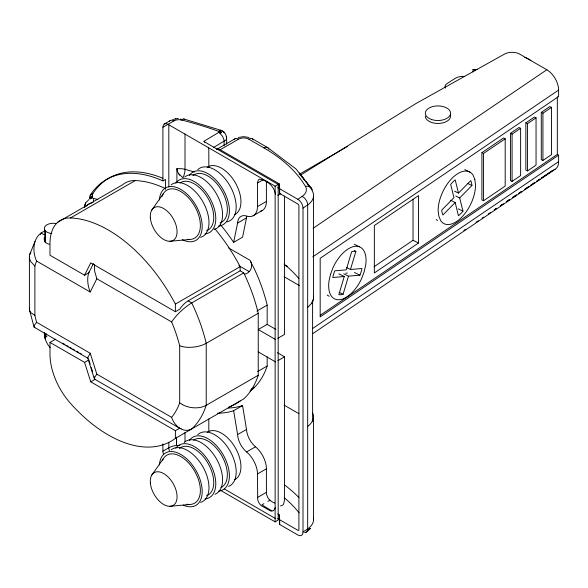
<?xml version="1.0" encoding="UTF-8"?>
<svg xmlns="http://www.w3.org/2000/svg" width="588" height="588" viewBox="0 0 588 588"><rect width="100%" height="100%" fill="white"/><g stroke="black" fill="none" stroke-linecap="round" stroke-linejoin="round"><path stroke-width="0.88" d="M226.63 144.207L226.63 137.879M176.481 437.244L176.459 445.469L176.532 437.288M94.403 264.534L94.69 271.347L96.836 278.756L171.615 321.93A107.472 62.049 60 0 1 179.693 345.759L179.693 402.839A107.472 62.049 60 0 1 171.615 417.34C174.099 425.359 183.066 433.775 191.717 428.946A126.229 72.875 60 0 0 206.219 405.294L258.242 375.254L258.242 313.272A126.229 72.875 60 0 0 243.741 272.876L240.161 270.803L188.138 300.843A18.757 10.827 -60 0 0 179.663 309.266L175.386 311.736L90.728 262.865L84.576 275.206L49.987 255.243L49.987 243.439A50.495 29.15 60 0 1 70.45 217.972L135.225 180.575A125.509 72.464 60 0 1 165.235 188.491M220.375 224.609A131.278 75.793 60 0 1 233.634 242.337L237.603 223.043A16.31 9.415 60 0 1 246.57 216.039A19.757 11.407 60 0 0 257.471 206.594L257.471 183.059L258.426 179.818L259.617 179.127C267.15 180.31 274.295 186.381 275.427 194.187M84.378 207.586L85.598 202.956L88.839 199.648M169.381 121.503A7.21 4.167 60 0 1 173.923 120.907A7.21 4.167 0 0 1 180.354 119.761L182.015 120.062A353.439 204.058 0 0 1 211.57 128.838L219.258 131.609A1.441 0.831 0 0 1 219.42 131.991L203.72 141.399L278.183 184.389L278.183 520.093L275.125 521.857L220.375 490.252M246.71 216.296A16.31 9.415 60 0 0 246.526 217.883L242.565 237.184L233.634 242.337M44.365 237.449C43.262 240.705 46.136 243.954 49.348 244.24M181.155 428.615A18.757 10.827 -60 0 1 179.663 428.233L94.425 379.047L87.685 357.805L90.221 353.263L36.61 322.312A107.472 62.049 60 0 1 34.89 315.352L34.89 266.048A107.472 62.049 60 0 1 36.61 261.065C31.877 251.105 32.781 235.979 44.343 231.26M267.165 356.85L267.165 366.023A121.9 70.384 60 0 1 254.472 387.323L250.098 391.094M88.729 272.744C86.781 279.065 87.818 285.959 90.221 292.016L96.836 278.756M338.761 273.832L344.252 276.529L338.857 294.639A23.439 12.407 -63.8 0 0 343.083 294.279L348.486 276.169L359.952 275.184A23.439 12.407 -63.8 0 0 361.943 268.51L350.47 269.488L346.553 267.562M350.47 269.488L355.872 251.377L354.299 250.606M87.685 357.805L88.119 358.386L34.111 327.193L34.288 325.377L36.61 322.312M29.753 254.531L34.942 241.528M180.354 119.761L180.692 118.901L181.2 119.886L182.486 119.54A7.21 2.448 -75.2 0 1 184.441 119.423M85.598 202.956L84.643 205.3M275.338 507.495L274.03 509.972L272.854 510.921L270.95 511.148L261.168 505.643A6.916 3.991 60 0 1 257.706 499.646L257.471 473.979A19.757 11.407 60 0 0 246.57 451.944A16.31 9.415 60 0 1 237.603 434.583L233.634 410.703L242.565 405.551L246.526 429.431A16.31 9.415 60 0 0 255.501 446.792A19.757 11.407 60 0 1 266.401 468.82L266.401 492.354C266.342 497.433 270.171 501.498 274.787 503.115M84.576 275.206L88.854 272.736L93.47 263.483M312.169 302.019A21.491 12.407 0 0 1 311.486 303.474L307.678 307.406M171.615 321.93C176.914 314.315 183.838 307.796 191.717 302.908L243.741 272.876M151.741 210.085L163.288 193.761M151.741 475.111L163.288 458.787M90.221 353.263L96.836 374.166L94.69 377.246L94.425 379.047M311.486 303.474L312.551 302.166A25.247 14.575 0 0 0 313.389 296.242M182.015 120.062L182.486 119.54M454.553 191.144L458.478 193.077L470.723 180.634A23.439 12.407 -63.8 0 1 471.929 185.507L459.691 197.943L462.969 211.143A23.439 12.407 -63.8 0 1 458.456 215.73L455.171 202.529L450.467 200.214M455.171 202.529L442.926 214.965A23.439 12.407 -63.8 0 1 441.72 210.1L453.965 197.664L450.68 184.463A23.439 12.407 -63.8 0 1 455.2 179.877L458.478 193.077M225.689 140.15L213.4 147.588M306.627 531.802L310.295 528.414L306.061 532.228M309.259 529.354L310.295 528.414M250.775 390.564L254.472 387.323L251.642 389.153M244.387 274.28C250.995 272.979 253.501 265.688 250.098 260.344L228.622 247.945M92.889 193.555L90.339 195.025A7.21 4.167 60 0 0 89.714 197.487L89.832 198.847L92.323 196.973L92.265 196.017A7.21 4.167 60 0 1 92.889 193.555A133.439 77.043 60 0 1 162.898 178.318M250.929 389.616L254.472 387.323M234.98 138.79L216.619 149.396A7.21 4.167 60 0 1 220.228 149.749L279.204 183.801L279.675 188.785L297.881 199.303L302.151 196.363A18.03 10.408 0 0 0 305.407 186.308A173.115 99.945 0 0 0 263.983 147.926L248.79 139.15A7.21 4.167 0 0 0 238.588 139.15A7.21 4.167 60 0 0 234.039 139.746M277.727 513.941L279.204 514.794L279.675 524.489L297.881 534.999A7.225 4.175 60 0 0 303.011 532.074L303.004 208.145L307.678 204.925A25.247 14.575 0 0 0 312.228 190.85A7.21 5.571 -30.6 0 0 305.407 186.308M303.004 532.067L307.678 528.847A25.247 14.575 0 0 0 313.389 517.683M313.117 228.291L546.825 69.759A16.618 9.599 60 0 1 558.615 90.096L558.6 96.572L320.173 258.308L320.173 316.91L558.6 155.173L557.321 154.431L557.321 96.748M312.757 256.86L558.6 90.089M481.91 152.645L503.548 137.967L505.195 138.775L505.195 186.058L483.556 200.743L481.91 199.935L481.91 152.645L483.556 153.453L505.195 138.775M510.428 133.3L518.976 127.5L520.623 128.309L520.623 175.599L512.075 181.398L510.428 180.589L510.428 133.3L512.075 134.108L520.623 128.309M525.856 122.833L534.404 117.034L536.05 117.843L536.05 165.132L527.502 170.932L525.856 170.123L525.856 122.833L527.502 123.642L536.05 117.843M541.283 112.367L549.831 106.568L551.478 107.376L551.478 154.666L542.93 160.465L541.283 159.657L541.283 112.367L542.93 113.183L551.478 107.376M374.093 266.702L413.033 240.294L413.033 199.266M418.524 242.991L374.343 272.957L374.343 225.549L418.524 195.584L418.524 242.991L413.033 240.294M320.32 315.205L557.321 154.431M312.757 328.413L558.6 161.649L558.6 155.173M312.867 333.594L555.153 169.241M494.28 209.879L496.559 208.336L494.31 209.909M500.366 205.771L501.895 204.742M506.459 201.662L509.502 199.611L506.488 201.684M516.36 194.988L512.552 197.553L516.382 195.01M524.731 189.343L529.303 186.264L524.753 189.358M536.918 181.126L539.96 179.075L536.925 181.133M463.873 230.459L465.395 229.438M476.052 222.242L478.331 220.698M482.138 218.133L483.659 217.104M488.224 214.017L490.51 212.481M500.403 205.8L503.446 203.742M300.799 174.945L415.988 103.51L504.533 54.059A10.819 6.247 0 0 1 519.696 54.125L546.825 69.759M164.405 123.965L170.314 120.547M90.339 195.025A133.439 77.043 60 0 1 162.913 180.906L162.913 127.265L173.923 120.907M92.265 196.017L89.714 197.487L92.323 196.973L92.514 197.98L89.832 198.847M57.881 222.139L122.657 184.742A50.495 29.15 60 0 1 135.225 180.575M162.913 180.906L165.463 179.436L165.463 189.38M220.228 149.749L238.588 139.15M257.471 183.059L263.424 179.627M162.913 127.265A7.21 4.167 60 0 1 168.014 124.318L275.125 186.161L278.183 184.389M299.255 174.291L347.626 146.361M257.471 206.594L266.401 201.441L266.401 181.53M277.867 195.334L280.836 193.614M237.603 223.043L246.526 217.883M253.141 215.774L262.064 210.614M258.242 375.254A126.229 72.875 60 0 1 243.741 398.907L175.386 438.361A125.509 72.464 60 0 1 70.45 403.309A50.495 29.15 60 0 1 49.987 354.211L49.987 342.407L55.676 339.129M175.386 311.736L175.386 304.084L240.161 266.68A125.509 72.464 60 0 0 214.782 228.688M49.987 342.407L84.576 362.377L88.141 360.319M84.576 362.377L90.728 381.832L95.006 379.363L94.205 376.82M256.868 311.074L267.165 305.128A121.9 70.384 60 0 0 254.472 269.172L250.767 261.822M258.242 313.272L206.219 343.304A18.596 8.967 -7.1 0 1 196.576 346.685L192.901 347.177A19.088 9.004 -7.1 0 1 182.501 346.626M275.86 329.405L267.165 324.385L258.242 329.537L275.632 339.577M277.867 338.291L284.555 334.425L284.555 196.047M257.662 371.506L267.165 366.023M277.867 360.672L284.555 356.806L284.555 499.763L283.703 503.857L282.637 505.232L280.505 505.959M90.728 381.832L175.386 430.703L179.663 428.233M163.471 454.179A7.21 4.167 60 0 1 162.913 451.187L168.822 447.777A14.428 8.328 0 0 1 179.943 445.351M237.603 434.583L246.526 429.431M246.57 451.944L255.501 446.792M257.471 473.979L266.401 468.82M257.471 497.507L266.401 492.354M263.909 503.681L261.932 504.82L270.024 509.847A7.813 4.513 60 0 0 271.84 510.538M267.863 501.395L269.841 500.256M218.942 131.374L219.794 131.014A7.21 4.167 -60 0 1 223.536 131.991M172.666 119.489L178.399 118.408M175.386 118.783L175.827 118.673M238.28 137.474L243.689 136.637L249.099 137.474M219.258 131.609L220.838 131.234L218.78 131.3L219.309 130.793A7.21 3.058 -70.7 0 1 221.749 130.823M169.763 241.293L189.667 239.456M169.763 506.319L189.667 504.482M345.634 273.244L347.398 273.089M344.252 276.529L332.786 277.514A23.439 12.407 -63.8 0 1 334.77 270.833L346.244 269.848L351.639 251.737A23.439 12.407 -63.8 0 1 355.872 251.377M218.993 132.579L220.838 133.145L219.14 132.476M219.42 131.991L221.286 132.19L219.398 132.124L221.169 132.682L219.346 132.249M284.342 265.409L287.37 266.224M179.693 345.759L182.523 346.604M183.772 118.96L220.919 130.308M34.111 327.193L34.942 327.45M194.481 172.056L185.007 169.3A14.443 8.313 -0.9 0 0 176.914 168.756M97.799 199.538L93.264 198.303A24.108 0.419 89.3 0 1 93.33 198.546M464.763 169.579L470.047 172.174M468.011 183.574L471.929 185.507M455.766 196.017L459.691 197.943M458.258 208.828L462.969 211.143M354.145 244.233L359.43 246.828M354.461 272.487L359.952 275.184M343.774 273.854L348.486 276.169M339.166 292.346L343.083 294.279M472.987 71.92L472.987 69.465L475.383 70.707M34.89 315.352L30.833 312.669L29.767 311.008A18.698 9.246 -6.6 0 1 29.584 307.98M252.392 138.79L267.591 147.566L295.911 168.881L311.486 188.322M277.632 187.609L279.204 188.513L279.675 193.496L297.881 204.014A1.448 0.838 60 0 1 298.91 205.778L298.91 529.7A1.448 0.838 60 0 1 297.881 530.288L279.675 519.777L279.204 514.794M284.122 276.75L299.351 285.548M238.809 265.607L249.114 271.553M188.138 300.843L191.717 302.908A126.229 72.875 60 0 1 206.219 343.304L206.219 405.294M277.44 352.697L284.555 356.806M258.242 351.918L275.632 361.958M44.107 234.766L41.189 233.083A126.229 72.875 60 0 0 40.41 234.48M36.61 261.065L90.221 292.016M284.122 405.147L298.858 413.651M62.681 343.171L65.011 344.517M66.569 345.413L68.127 346.317M69.685 347.214L71.236 348.111M72.794 349.015L74.353 349.911M76.69 351.256L78.241 352.153M79.799 353.057L81.357 353.954M96.836 374.166L171.615 417.34M277.632 518.594L279.204 519.505M224.315 488.944L275.809 518.719M179.693 402.839L182.523 404.676M46.966 336.939L45.805 336.115A8.96 5.174 0 0 1 44.35 333.095C44.585 338.431 46.452 343.737 50.2 347.618M176.907 182.434L176.907 168.719L177.451 171.402L178.899 174.041L182.919 177.782A7.21 2.514 -76.1 0 0 185.007 169.3L185.007 133.946M222.602 131.043L225.402 133.785L226.38 136.357M219.794 133.108L222.602 136.387L223.844 139.452A7.21 4.167 60 0 1 224.094 141.414L224.094 145.942M223.117 131.447L224.631 132.712L223.638 131.83M34.89 266.048L30.833 261.719L29.767 259.33A18.698 12.135 7.6 0 1 30.789 252.303M178.899 174.041L179.832 175.18M304.584 179.943L299.16 173.048L304.569 180.112M305.65 181.516L306.73 182.919M307.818 184.323L312.147 189.946M56.073 223.528A8.96 5.174 0 0 0 46.966 224.785A8.96 5.174 0 0 0 44.784 230.048L45.32 230.797A8.96 5.174 0 0 0 51.898 233.554M88.854 359.907L90.192 364.134M91.258 367.515L92.603 371.748M29.767 311.008L33.906 326.472M44.468 334.153L45.452 339.666L44.35 333.095M44.673 332.823L44.894 335.16M93.404 199.383L93.536 202.074M44.784 230.048L44.894 241.933M45.783 333.374L45.805 336.115L45.798 333.367M45.32 230.797L45.372 242.704M542.93 113.183L542.93 160.465M527.502 123.642L527.502 170.932M512.075 134.108L512.075 181.398M483.556 153.453L483.556 200.743M313.5 196.752L313.5 299.226M313.5 418.193L313.5 520.674M312.603 299.931L312.603 417.987A21.491 12.407 0 0 1 312.169 420.986M279.675 188.785L279.675 193.496M279.675 519.777L279.675 524.489M279.204 183.801L279.204 188.513M275.125 186.161L275.125 521.857M267.165 305.128L267.165 324.385M240.161 266.68L240.161 270.803M208.821 167.448L208.821 150.234A7.21 4.167 60 0 0 208.262 147.235M208.821 418.876L208.821 431.563M185.007 432.489L185.007 441.551M175.386 430.703L175.386 438.361M168.822 124.766L168.822 186.984M168.822 442.286L168.822 447.777A7.21 4.167 60 0 0 169.381 450.768M162.913 443.911L162.913 451.187M29.4 256.912L29.4 309.222M450.408 115.02A12.62 7.291 0 0 1 438.927 123.421A12.62 7.291 0 0 1 425.315 116.159M558.6 161.649A16.574 9.577 60 0 1 553.668 169.829M437.56 220.463A28.849 15.266 -63.8 0 1 436.252 219.515M329.251 296.22A28.849 15.266 -63.8 0 1 327.163 295.036M162.362 460.698A27.739 16.016 60 0 1 194.9 471.627A27.739 16.016 60 0 1 186.822 504.195M207.196 432.29A27.408 15.825 60 0 1 235.31 447.762A27.408 15.825 60 0 1 234.494 479.742M159.399 464.983A30.297 17.493 60 0 1 181.031 454.575A30.297 17.493 60 0 1 202.162 490.282A30.297 17.493 60 0 1 183.162 505.121M171.159 449.857A30.297 17.493 60 0 1 203.044 467.063A30.297 17.493 60 0 1 200.604 502.387M189.417 440.375A30.297 17.493 60 0 1 223.117 454.708A30.297 17.493 60 0 1 218.677 491.061M197.774 434.657A30.297 17.493 60 0 1 229.577 450.21A30.297 17.493 60 0 1 228.541 486.423M193.599 440.14A27.408 15.825 60 0 1 221.713 455.612A27.408 15.825 60 0 1 220.89 487.592M175.812 448.232A30.297 17.493 60 0 1 209.512 462.565A30.297 17.493 60 0 1 205.08 498.911M184.169 442.514A30.297 17.493 60 0 1 215.98 458.059A30.297 17.493 60 0 1 214.943 494.28M179.34 448.497A27.408 15.825 60 0 1 208.115 463.469A27.408 15.825 60 0 1 206.513 495.757M530.876 60.637A7.21 4.167 0 0 0 529.582 59.623L526.613 58.072A7.21 4.167 0 0 0 524.716 57.367M464.74 76.44A10.819 6.247 0 0 0 455.046 78.447L446.858 83.716A7.21 4.167 0 0 0 445.506 87.994M477.434 69.384A57.705 33.318 0 0 1 472.987 69.465M162.112 196.363A27.739 16.016 60 0 1 194.356 205.66A27.739 16.016 60 0 1 187.55 239.301M207.196 167.264A27.408 15.825 60 0 1 235.31 182.728A27.408 15.825 60 0 1 234.494 214.716M159.399 199.957A30.297 17.493 60 0 1 181.295 189.711A30.297 17.493 60 0 1 202.176 225.88A30.297 17.493 60 0 1 182.361 239.72M171.159 184.83A30.297 17.493 60 0 1 203.044 202.037A30.297 17.493 60 0 1 200.604 237.361M189.417 175.349A30.297 17.493 60 0 1 223.117 189.681A30.297 17.493 60 0 1 218.677 226.035M197.774 169.631A30.297 17.493 60 0 1 230.246 186.337A30.297 17.493 60 0 1 227.049 221.86M192.938 175.621A27.408 15.825 60 0 1 221.713 190.585A27.408 15.825 60 0 1 220.118 222.881M175.812 183.199A30.297 17.493 60 0 1 209.512 197.539A30.297 17.493 60 0 1 205.08 233.884M184.757 176.981A30.297 17.493 60 0 1 216.641 194.187A30.297 17.493 60 0 1 214.208 229.511M179.994 182.964A27.408 15.825 60 0 1 208.461 199.06A27.408 15.825 60 0 1 206.513 230.731M284.173 497.632A173.115 99.945 0 0 1 299.086 512.824M248.79 139.15A7.21 4.167 -60 0 1 253.332 139.746M297.881 199.31A7.225 4.175 60 0 1 303.011 208.152M263.983 147.926A7.21 4.167 -60 0 1 268.834 149.198M302.151 196.363A7.21 4.513 55.5 0 1 307.678 204.925L307.678 528.847A7.21 4.513 55.5 0 1 304.665 532.64M301.232 176.091A180.325 104.113 0 0 1 302.394 177.392M306.208 182.008A180.325 104.113 0 0 1 308.891 185.654M284.585 484.99A180.325 104.113 0 0 1 298.822 497.441M307.678 426.374A21.491 12.407 0 0 0 311.486 422.441L312.551 421.133A25.247 14.575 0 0 0 312.618 413.004M284.136 264.1A174.555 100.776 0 0 1 298.851 278.528M85.583 206.814A8.96 7.313 -2.1 0 1 92.162 202.831M226.204 136.335A8.658 4.998 0 0 1 226.204 139.422M266.401 201.441A19.757 11.407 60 0 1 260.616 211.173M233.634 410.703A131.278 75.793 60 0 1 217.553 413.188M204.514 141.928A7.21 4.167 60 0 1 205.293 142.597M242.565 405.551A131.278 75.793 60 0 1 228.181 408.013M70.45 217.972A125.509 72.464 60 0 1 175.386 304.084M240.161 400.965A125.509 72.464 60 0 1 228.879 407.028M206.204 405.286A18.596 12.252 8.3 0 1 196.568 407.844L192.901 407.756A19.088 12.745 8.5 0 1 182.545 404.654M88.854 272.736A18.926 10.922 0 0 1 88.986 271.862M330.493 274.449L328.957 281.321A28.849 15.266 -63.8 0 0 339.401 299.726A28.849 15.266 -63.8 0 0 361.649 278.528L364.229 271.568L365.765 264.696A28.849 15.266 -63.8 0 0 355.328 246.291A28.849 15.266 -63.8 0 0 333.08 267.496L330.493 274.449M521.688 191.394L518.645 193.452L521.703 191.409M534.632 182.67L530.824 185.235L534.639 182.677M552.904 170.344L541.482 178.046L552.904 170.344M474.832 179.509L473.017 175.04A28.849 15.266 -63.8 0 0 451.988 178.333A28.849 15.266 -63.8 0 0 438.126 210.489L438.817 216.097L440.632 220.566A28.849 15.266 -63.8 0 0 461.668 217.273A28.849 15.266 -63.8 0 0 475.523 185.117L474.832 179.509M431.629 119.526A12.62 7.291 0 0 0 450.562 113.212A12.62 7.291 0 0 0 431.629 106.898A12.62 7.291 0 0 0 431.629 119.526M150.359 482.954A18.941 10.937 60 0 0 171.549 506.084A18.941 10.937 60 0 0 169.123 478.044A18.941 10.937 60 0 0 150.359 482.954M150.359 217.928A18.941 10.937 60 0 0 171.549 241.058A18.941 10.937 60 0 0 169.123 213.018A18.941 10.937 60 0 0 150.359 217.928"/></g></svg>
